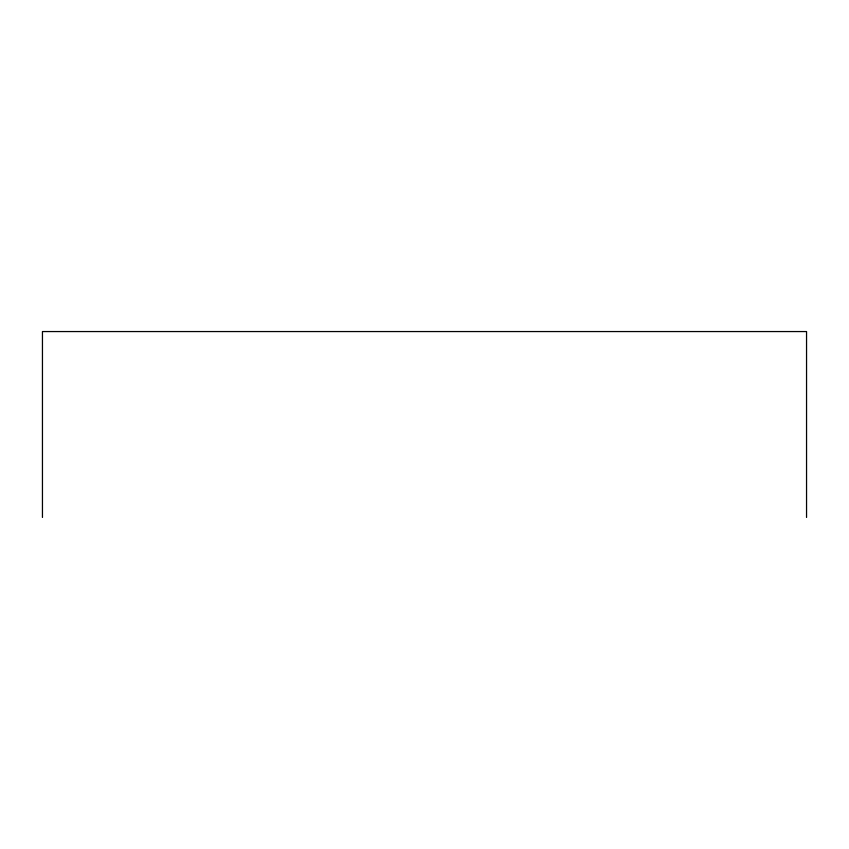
<?xml version="1.0" encoding="UTF-8"?>
<svg xmlns="http://www.w3.org/2000/svg" width="849" height="849" viewBox="0 0 849 849"><rect width="100%" height="100%" fill="white"/><g stroke="black" fill="none" stroke-linecap="round" stroke-linejoin="round"><path stroke-width="1.27" d="M806.55 517.444L806.55 331.556L42.45 331.556L42.45 517.444"/></g></svg>
